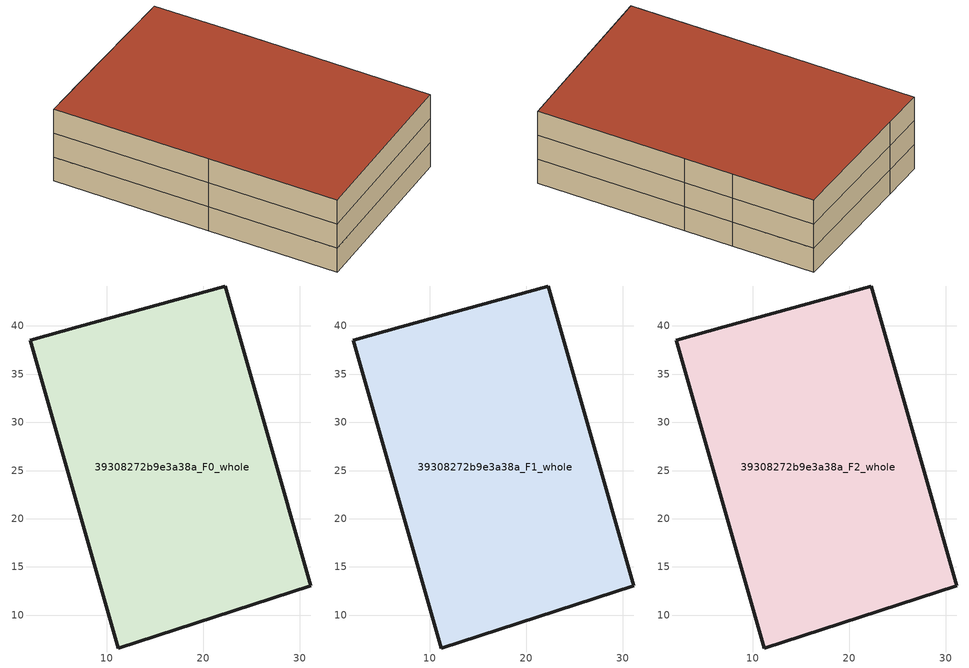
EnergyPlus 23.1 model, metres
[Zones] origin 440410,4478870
39308272b9e3a38a_F0_whole
 floor ground (EU_floor_Construction): 22.27,44.14 24.89,35.03 26.44,29.61 31.14,13.03 11.18,6.59 7.03,21.11 2.06,38.51 7.03,39.89 z0
 wall outside (EU_wall_Construction): 31.14,13.03 26.44,29.61 24.89,35.03 22.27,44.14 7.03,39.89 2.06,38.51 7.03,21.11 11.18,6.59 31.14,13.03 z0:3
39308272b9e3a38a_F1_whole
 floor to 39308272b9e3a38a_F0_whole (EU_floor_Construction): 22.27,44.14 24.89,35.03 26.44,29.61 31.14,13.03 11.18,6.59 7.03,21.11 2.06,38.51 7.03,39.89 z3
 wall outside (EU_wall_Construction): 31.14,13.03 26.44,29.61 24.89,35.03 22.27,44.14 7.03,39.89 2.06,38.51 7.03,21.11 11.18,6.59 31.14,13.03 z3:6
39308272b9e3a38a_F2_whole
 floor to 39308272b9e3a38a_F1_whole (EU_floor_Construction): 22.27,44.14 24.89,35.03 26.44,29.61 31.14,13.03 11.18,6.59 7.03,21.11 2.06,38.51 7.03,39.89 z6
 wall outside (EU_wall_Construction): 31.14,13.03 26.44,29.61 24.89,35.03 22.27,44.14 7.03,39.89 2.06,38.51 7.03,21.11 11.18,6.59 31.14,13.03 z6:9
 roof outside (EU_roof_Construction): 31.14,13.03 26.44,29.61 24.89,35.03 22.27,44.14 7.03,39.89 2.06,38.51 7.03,21.11 11.18,6.59 z9
[Building]
EU S2 Campaign: North Axis=0; Terrain=City; Solar Distribution=FullExterior
[Site:Location]
Madrid: Latitude=40.5; Longitude=-3.5; Time Zone=1; Elevation=609
[SizingPeriod:WeatherFileDays]
AnnualSizingPeriod: Begin Month=1; Begin Day of Month=1; End Month=12; End Day of Month=31; Day of Week for Start Day=Monday; Use Weather File Daylight Saving Period=No; Use Weather File Rain and Snow Indicators=No
[MATERIAL]
EU_InternalMass_Material: Roughness=MediumRough; Thickness=0.1; Conductivity=1; Density=1800; Specific Heat=900; Thermal Absorptance=0.9; Solar Absorptance=0.7; Visible Absorptance=0.7
[MATERIAL:NOMASS] Roughness=MediumRough; Thermal Absorptance=0.9; Solar Absorptance=0.7; Visible Absorptance=0.7
Name | Thermal Resistance
EU_wall_NoMass | 1.60022
EU_roof_NoMass | 1.57597
EU_floor_NoMass | 0.470652
[CONSTRUCTION]
EU_wall_Construction: EU_wall_NoMass
EU_roof_Construction: EU_roof_NoMass
EU_floor_Construction: EU_floor_NoMass
EU_InternalMass_Construction: EU_InternalMass_Material
[ZONE] Type=1; Multiplier=1; Ceiling Height=autocalculate; Volume=2063.29; Floor Area=autocalculate; Part of Total Floor Area=Yes
39308272b9e3a38a_F0_whole; 39308272b9e3a38a_F1_whole; 39308272b9e3a38a_F2_whole
[INTERNALMASS] Construction=EU_InternalMass_Construction; Surface Area=687.765
Name | Zone or ZoneList
39308272b9e3a38a_F0_whole_EU_InternalMass | 39308272b9e3a38a_F0_whole
39308272b9e3a38a_F1_whole_EU_InternalMass | 39308272b9e3a38a_F1_whole
39308272b9e3a38a_F2_whole_EU_InternalMass | 39308272b9e3a38a_F2_whole
[OTHEREQUIPMENT] Fuel Type=Electricity; Design Level Calculation Method=Watts/Area; Power per Zone Floor Area=1; Fraction Latent=0; Fraction Radiant=0; Fraction Lost=0; Carbon Dioxide Generation Rate=0; EndUse Subcategory=EU_Step8_InternalGains
Name | Zone or ZoneList or Space or SpaceList | Schedule
EU_Step8_InternalGain_39308272b9e3a38a_F0_whole_f000 | 39308272b9e3a38a_F0_whole | EU_Step8_GainSchedule_39308272b9e3a38a_F0_whole_f000
EU_Step8_InternalGain_39308272b9e3a38a_F1_whole_f000 | 39308272b9e3a38a_F1_whole | EU_Step8_GainSchedule_39308272b9e3a38a_F1_whole_f000
EU_Step8_InternalGain_39308272b9e3a38a_F2_whole_f000 | 39308272b9e3a38a_F2_whole | EU_Step8_GainSchedule_39308272b9e3a38a_F2_whole_f000
[ZONEVENTILATION:DESIGNFLOWRATE] Schedule=EU_AlwaysOn; Design Flow Rate Calculation Method=AirChanges/Hour; Air Changes per Hour=0.480704; Ventilation Type=Natural; Fan Pressure Rise=0; Fan Total Efficiency=1; Constant Term Coefficient=1; Temperature Term Coefficient=0; Velocity Term Coefficient=0; Velocity Squared Term Coefficient=0; Minimum Indoor Temperature=-100; Maximum Indoor Temperature=100; Delta Temperature=-100; Minimum Outdoor Temperature=-100; Maximum Outdoor Temperature=100; Maximum Wind Speed=40
Name | Zone or ZoneList or Space or SpaceList
EU_ConstantAir_39308272b9e3a38a_F0_whole | 39308272b9e3a38a_F0_whole
EU_ConstantAir_39308272b9e3a38a_F1_whole | 39308272b9e3a38a_F1_whole
EU_ConstantAir_39308272b9e3a38a_F2_whole | 39308272b9e3a38a_F2_whole
[HVACTEMPLATE:THERMOSTAT] Constant Heating Setpoint=20; Constant Cooling Setpoint=50
EU_HeatOnly_39308272b9e3a38a_F0_whole; EU_HeatOnly_39308272b9e3a38a_F1_whole; EU_HeatOnly_39308272b9e3a38a_F2_whole
[HVACTEMPLATE:ZONE:IDEALLOADSAIRSYSTEM] System Availability Schedule=EU_AlwaysOn; Maximum Heating Supply Air Temperature=50; Minimum Cooling Supply Air Temperature=13; Maximum Heating Supply Air Humidity Ratio=0.0156; Minimum Cooling Supply Air Humidity Ratio=0.0077; Heating Limit=NoLimit; Cooling Limit=NoLimit; Heating Availability Schedule=EU_AlwaysOn; Cooling Availability Schedule=EU_CoolingOff; Dehumidification Control Type=ConstantSensibleHeatRatio; Cooling Sensible Heat Ratio=0.7; Dehumidification Setpoint=60; Humidification Control Type=None; Humidification Setpoint=30; Outdoor Air Method=None; Outdoor Air Flow Rate per Person=0.00944; Outdoor Air Flow Rate per Zone Floor Area=0; Outdoor Air Flow Rate per Zone=0; Demand Controlled Ventilation Type=None; Outdoor Air Economizer Type=NoEconomizer; Heat Recovery Type=None; Sensible Heat Recovery Effectiveness=0.7; Latent Heat Recovery Effectiveness=0.65
Name | Template Thermostat
39308272b9e3a38a_F0_whole | EU_HeatOnly_39308272b9e3a38a_F0_whole
39308272b9e3a38a_F1_whole | EU_HeatOnly_39308272b9e3a38a_F1_whole
39308272b9e3a38a_F2_whole | EU_HeatOnly_39308272b9e3a38a_F2_whole
[SIZING:ZONE] Zone Cooling Design Supply Air Temperature Input Method=SupplyAirTemperature; Zone Cooling Design Supply Air Temperature=13; Zone Heating Design Supply Air Temperature Input Method=SupplyAirTemperature; Zone Heating Design Supply Air Temperature=50; Zone Cooling Design Supply Air Humidity Ratio=0.008; Zone Heating Design Supply Air Humidity Ratio=0.008; Cooling Design Air Flow Method=DesignDay; Cooling Design Air Flow Rate=0; Cooling Minimum Air Flow per Zone Floor Area=0.000762; Cooling Minimum Air Flow=0; Cooling Minimum Air Flow Fraction=0.2; Heating Design Air Flow Method=DesignDay; Heating Design Air Flow Rate=0; Heating Maximum Air Flow per Zone Floor Area=0.002032; Heating Maximum Air Flow=0.141576; Heating Maximum Air Flow Fraction=0.3; Account for Dedicated Outdoor Air System=No; Dedicated Outdoor Air System Control Strategy=NeutralSupplyAir; Dedicated Outdoor Air Low Setpoint Temperature for Design=autosize; Dedicated Outdoor Air High Setpoint Temperature for Design=autosize; Zone Load Sizing Method=Sensible Load Only No Latent Load; Zone Latent Cooling Design Supply Air Humidity Ratio Input Method=HumidityRatioDifference; Zone Cooling Design Supply Air Humidity Ratio Difference=0.005; Zone Latent Heating Design Supply Air Humidity Ratio Input Method=HumidityRatioDifference; Zone Humidification Design Supply Air Humidity Ratio Difference=0.005
39308272b9e3a38a_F0_whole; 39308272b9e3a38a_F1_whole; 39308272b9e3a38a_F2_whole
[SCHEDULE:CONSTANT]
Name | Hourly Value
EU_AlwaysOn | 1
EU_CoolingOff | 0
[SCHEDULE:FILE] Column Number=1; Rows to Skip at Top=0; Number of Hours of Data=8760; Column Separator=Comma; Interpolate to Timestep=No; Minutes per Item=60; Adjust Schedule for Daylight Savings=Yes
Name | File
EU_Step8_GainSchedule_39308272b9e3a38a_F0_whole_f000 | C:\Users\o_iseri\Desktop\OpenUBEM\openubem\outputs\eu_evidence\EU-11\ES-MAD-BERRUGUETE\idfs\39308272b9e3a38a\39308272b9e3a38a_F0_whole_f000_gain.csv
EU_Step8_GainSchedule_39308272b9e3a38a_F1_whole_f000 | C:\Users\o_iseri\Desktop\OpenUBEM\openubem\outputs\eu_evidence\EU-11\ES-MAD-BERRUGUETE\idfs\39308272b9e3a38a\39308272b9e3a38a_F1_whole_f000_gain.csv
EU_Step8_GainSchedule_39308272b9e3a38a_F2_whole_f000 | C:\Users\o_iseri\Desktop\OpenUBEM\openubem\outputs\eu_evidence\EU-11\ES-MAD-BERRUGUETE\idfs\39308272b9e3a38a\39308272b9e3a38a_F2_whole_f000_gain.csv
